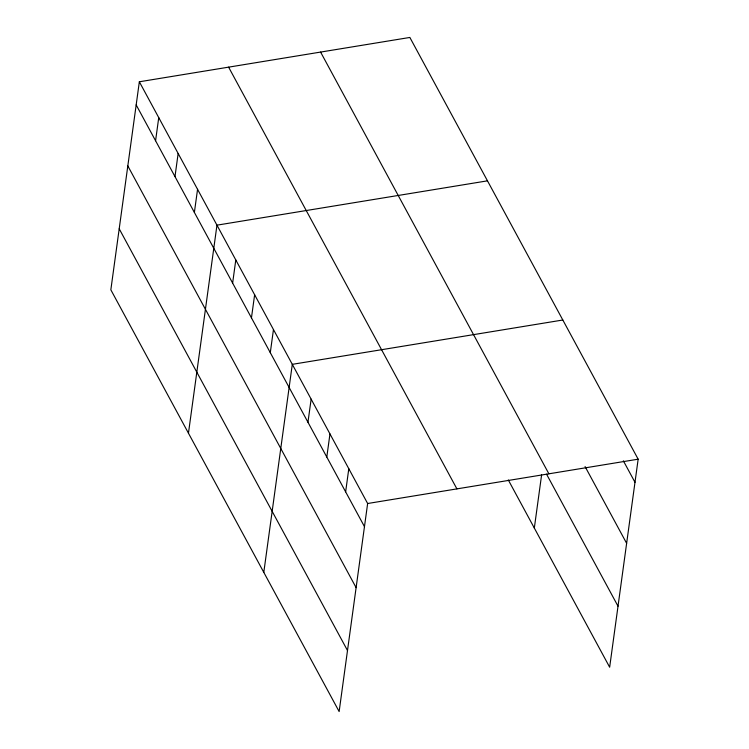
<?xml version="1.0" encoding="UTF-8"?>
<svg xmlns="http://www.w3.org/2000/svg" width="749" height="749" viewBox="0 0 749 749"><rect width="100%" height="100%" fill="white"/><g stroke="black" fill="none" stroke-linecap="round" stroke-linejoin="round"><path stroke-width="1.12" d="M139.342 81.781L110.843 289.816L339.138 711.55L367.637 503.515L139.342 81.781L409.862 37.45L638.157 459.184L609.658 667.219L508.29 479.95M155.577 140.746L158.741 117.621M174.985 176.595L178.15 153.47M194.384 212.444L197.558 189.319M188.458 433.203L216.957 225.168L487.487 180.837M232.63 283.085L235.795 259.959M251.458 317.876L254.632 294.75M270.295 352.667L273.46 329.551M263.798 572.376L292.297 364.342L562.817 320.01M307.961 422.258L311.135 399.133M326.798 457.049L329.963 433.924M345.635 491.84L348.8 468.715M534.327 528.054L541.602 474.941M367.637 503.515L638.157 459.184M623.355 460.813L634.993 482.309M585.081 466.58L626.632 543.325M320.591 52.074L548.886 473.808M546.564 474.192L618.019 606.203M228.614 67.148L456.909 488.882M136.168 104.897L364.463 526.631M127.817 165.922L356.112 587.656M119.203 228.791L347.499 650.525"/></g></svg>
